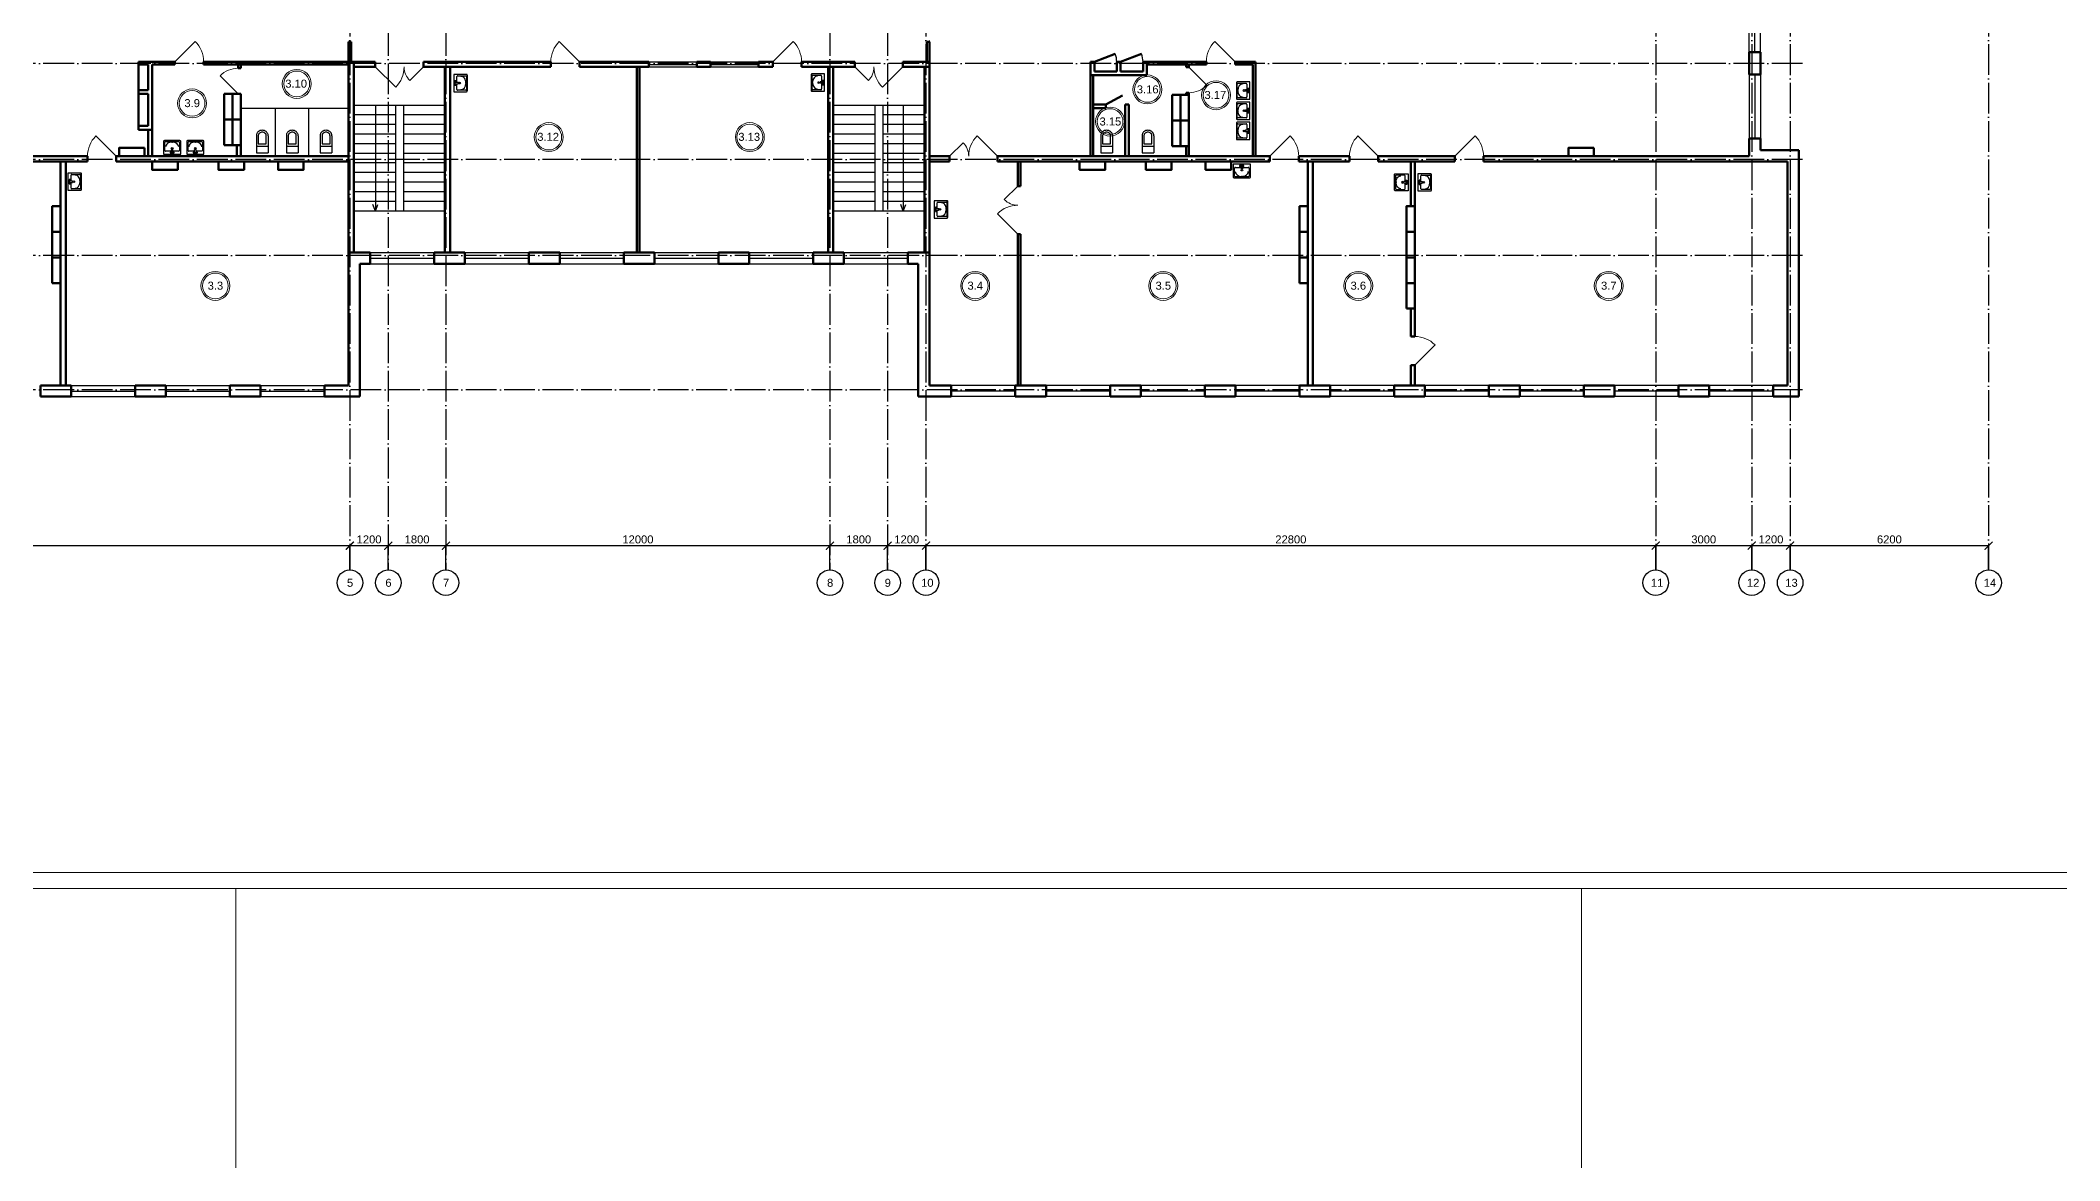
# Model space of a CAD drawing. Header units: millimetres. Extents: x 1982 to 10001982, y -1005230 to 4320529.
# Drawn here: x 2509945 to 2573034, y 1252254 to 1287250 of the extents above; entities that cross this region are included whole.
import ezdxf
from ezdxf.enums import TextEntityAlignment as Align

# ---------------------------------------------------------------- set-up
doc = ezdxf.new("R2010")
doc.units = ezdxf.units.MM
doc.linetypes.add('ACAD_ISO04W100', pattern=[30, 24, -3, 0, -3])
for name, color, linetype, lineweight in [('Level 50', 7, 'Continuous', 0), ('Двери', 250, 'Continuous', 5), ('Стены', 7, 'Continuous', 50)]:
    doc.layers.add(name, color=color, linetype=linetype, lineweight=lineweight)
for name, color, linetype in [('SANTEH', 7, 'Continuous'), ('Окна', 127, 'Continuous'), ('Оси', 30, 'Continuous'), ('Осн надпись', 7, 'Continuous'), ('размеры оси', 163, 'Continuous'), ('Сантехника', 7, 'Continuous')]:
    doc.layers.add(name, color=color, linetype=linetype)
doc.styles.get("Standard").update_dxf_attribs({"font": 'arial.ttf'})
doc.styles.add('Style-Arial', font='arial.ttf')
doc.dimstyles.new('100', dxfattribs={"dimtxt": 250, "dimasz": 250, "dimexe": 1.25, "dimexo": 0.625, "dimgap": 65, "dimtad": 1, "dimtxsty": 'Standard', "dimblk": 'ARCHTICK', "dimcen": 250, "dimadec": 0, "dimazin": 0, "dimtfac": 1, "dimtmove": 0, "dimatfit": 3, "dimldrblk": 'ARCHTICK', "dimfxl": 1, "dimarcsym": 0})

# ---------------------------------------------------------------- blocks, each defined once
blk = doc.blocks.new('Rac7')
at = {"color": 0}
for p, q in [((-39501, -24232), (-39501, -23830)), ((-39474, -23808), (-38988, -23808)), ((-39457, -23859), (-39457, -24115)), ((-39032, -23838), (-39430, -23838)), ((-39221, -23855), (-39241, -23855)), ((-39005, -24115), (-39005, -23859)), ((-39005, -23859), (-39005, -23859)), ((-38961, -23830), (-38961, -24232)), ((-38961, -24232), (-39501, -24232)), ((-39430, -24136), (-39253, -24136)), ((-39297, -24164), (-39253, -24164)), ((-39297, -24194), (-39297, -24164)), ((-39165, -24194), (-39297, -24194)), ((-39253, -24186), (-39253, -24094)), ((-39253, -24186), (-39209, -24186)), ((-39209, -24186), (-39209, -24094)), ((-39209, -24136), (-39032, -24136)), ((-39209, -24164), (-39165, -24164)), ((-39165, -24164), (-39165, -24194))]:
    blk.add_line(p, q, dxfattribs=at)
at = {"color": 0, "extrusion": (0, 0, -1)}
for centre, major_axis, start_param, end_param in [((-39474, -23830), (-27, 0), 0, 1.570796), ((-39430, -23859), (-27, 0), 0, 1.570796), ((-39241, -24007), (-194, 0), 0, 1.570796), ((-39221, -24007), (-194, 0), 1.570796, 3.141593), ((-39032, -23859), (-27, 0), 1.570796, 3.141593), ((-38988, -23830), (-27, 0), 1.570796, 3.141593), ((-39430, -24115), (-27, 0), -1.570796, 0), ((-39231, -24104), (-25.3, 0), 0.552816, 2.588777), ((-39032, -24115), (-27, 0), -3.141593, -1.570796)]:
    blk.add_ellipse(centre, major_axis=major_axis, ratio=0.785714, start_param=start_param, end_param=end_param, dxfattribs=at)
blk.add_ellipse((-39231, -24048), major_axis=(-27.9, 0), ratio=0.785714, dxfattribs=at)
blk = doc.blocks.new('WC With Cistern_103')
at = {"layer": 'SANTEH', "linetype": 'Continuous'}
for p, q in [((0, 170), (0, 700)), ((370, 700), (0, 700)), ((370, 170), (370, 700)), ((370, 500), (0, 500)), ((60, 425), (60, 170)), ((310, 425), (60, 425)), ((310, 170), (310, 425))]:
    blk.add_line(p, q, dxfattribs=at)
for points in [[(0, 170), (1, 151), (4, 133), (10, 115), (17, 97), (27, 81), (38, 66), (51, 52), (65, 40)], [(60, 170), (61, 158), (63, 146), (66, 135), (71, 124), (77, 114), (84, 104), (92, 96), (101, 88)], [(65, 40), (92, 23), (122, 10), (153, 3), (185, 0), (217, 3), (248, 10), (278, 23), (305, 40)], [(101, 88), (120, 76), (141, 67), (163, 62), (185, 60), (207, 62), (229, 67), (250, 76), (269, 88)], [(269, 88), (278, 96), (286, 104), (293, 114), (299, 124), (304, 135), (307, 146), (309, 158), (310, 170)], [(305, 40), (319, 52), (332, 66), (343, 81), (353, 97), (360, 115), (366, 133), (369, 151), (370, 170)]]:
    blk.add_lwpolyline(points, dxfattribs=at)
blk = doc.blocks.new('_ArchTick')
at = {"color": 0, "linetype": 'ByBlock', "const_width": 0.15}
blk.add_lwpolyline([(-0.5, -0.5), (0.5, 0.5)], dxfattribs=at)
blk = doc.blocks.new('*D175')
at = {"layer": 'Defpoints', "color": 0, "lineweight": 0, "transparency": 16777216}
for p in [(2519615, 1271466), (2496815, 1270709), (2519615, 1270709)]:
    blk.add_point(p, dxfattribs=at)
at = {"layer": 'размеры оси', "color": 0, "lineweight": -2, "transparency": 16777216}
for p, q in [((2496815, 1270710), (2496815, 1271467)), ((2496815, 1271466), (2519615, 1271466)), ((2519615, 1270710), (2519615, 1271467))]:
    blk.add_line(p, q, dxfattribs=at)
at = {"layer": 'размеры оси', "color": 0, "lineweight": -2, "transparency": 16777216, "xscale": 250, "yscale": 250, "zscale": 250, "rotation": 180}
blk.add_blockref('_ArchTick', (2496815, 1271466), dxfattribs=at)
at = {"layer": 'размеры оси', "color": 0, "lineweight": -2, "transparency": 16777216, "xscale": 250, "yscale": 250, "zscale": 250}
blk.add_blockref('_ArchTick', (2519615, 1271466), dxfattribs=at)
at = {"layer": 'размеры оси', "color": 0, "transparency": 16777216, "insert": (2508215, 1271659), "char_height": 250, "attachment_point": 5}
blk.add_mtext('22800', dxfattribs=at)
blk = doc.blocks.new('*D176')
at = {"layer": 'Defpoints', "color": 0, "lineweight": 0, "transparency": 16777216}
for p in [(2520815, 1271466), (2519615, 1270709), (2520815, 1270709)]:
    blk.add_point(p, dxfattribs=at)
at = {"layer": 'размеры оси', "color": 0, "lineweight": -2, "transparency": 16777216}
for p, q in [((2519615, 1270710), (2519615, 1271467)), ((2519615, 1271466), (2520815, 1271466)), ((2520815, 1270710), (2520815, 1271467))]:
    blk.add_line(p, q, dxfattribs=at)
at = {"layer": 'размеры оси', "color": 0, "lineweight": -2, "transparency": 16777216, "xscale": 250, "yscale": 250, "zscale": 250, "rotation": 180}
blk.add_blockref('_ArchTick', (2519615, 1271466), dxfattribs=at)
at = {"layer": 'размеры оси', "color": 0, "lineweight": -2, "transparency": 16777216, "xscale": 250, "yscale": 250, "zscale": 250}
blk.add_blockref('_ArchTick', (2520815, 1271466), dxfattribs=at)
at = {"layer": 'размеры оси', "color": 0, "transparency": 16777216, "insert": (2520215, 1271659), "char_height": 250, "attachment_point": 5}
blk.add_mtext('1200', dxfattribs=at)
blk = doc.blocks.new('*D177')
at = {"layer": 'Defpoints', "color": 0, "lineweight": 0, "transparency": 16777216}
for p in [(2522615, 1271466), (2520815, 1270709), (2522615, 1270709)]:
    blk.add_point(p, dxfattribs=at)
at = {"layer": 'размеры оси', "color": 0, "lineweight": -2, "transparency": 16777216}
for p, q in [((2520815, 1270710), (2520815, 1271467)), ((2520815, 1271466), (2522615, 1271466)), ((2522615, 1270710), (2522615, 1271467))]:
    blk.add_line(p, q, dxfattribs=at)
at = {"layer": 'размеры оси', "color": 0, "lineweight": -2, "transparency": 16777216, "xscale": 250, "yscale": 250, "zscale": 250, "rotation": 180}
blk.add_blockref('_ArchTick', (2520815, 1271466), dxfattribs=at)
at = {"layer": 'размеры оси', "color": 0, "lineweight": -2, "transparency": 16777216, "xscale": 250, "yscale": 250, "zscale": 250}
blk.add_blockref('_ArchTick', (2522615, 1271466), dxfattribs=at)
at = {"layer": 'размеры оси', "color": 0, "transparency": 16777216, "insert": (2521715, 1271659), "char_height": 250, "attachment_point": 5}
blk.add_mtext('1800', dxfattribs=at)
blk = doc.blocks.new('*D155')
at = {"layer": 'Defpoints', "color": 0, "lineweight": 0, "transparency": 16777216}
for p in [(2534615, 1271466), (2522615, 1270709), (2534615, 1270709)]:
    blk.add_point(p, dxfattribs=at)
at = {"layer": 'размеры оси', "color": 0, "lineweight": -2, "transparency": 16777216}
for p, q in [((2522615, 1270710), (2522615, 1271467)), ((2522615, 1271466), (2534615, 1271466)), ((2534615, 1270710), (2534615, 1271467))]:
    blk.add_line(p, q, dxfattribs=at)
at = {"layer": 'размеры оси', "color": 0, "lineweight": -2, "transparency": 16777216, "xscale": 250, "yscale": 250, "zscale": 250, "rotation": 180}
blk.add_blockref('_ArchTick', (2522615, 1271466), dxfattribs=at)
at = {"layer": 'размеры оси', "color": 0, "lineweight": -2, "transparency": 16777216, "xscale": 250, "yscale": 250, "zscale": 250}
blk.add_blockref('_ArchTick', (2534615, 1271466), dxfattribs=at)
at = {"layer": 'размеры оси', "color": 0, "transparency": 16777216, "insert": (2528615, 1271659), "char_height": 250, "attachment_point": 5}
blk.add_mtext('12000', dxfattribs=at)
blk = doc.blocks.new('*D156')
at = {"layer": 'Defpoints', "color": 0, "lineweight": 0, "transparency": 16777216}
for p in [(2536415, 1271466), (2534615, 1270709), (2536415, 1270709)]:
    blk.add_point(p, dxfattribs=at)
at = {"layer": 'размеры оси', "color": 0, "lineweight": -2, "transparency": 16777216}
for p, q in [((2534615, 1270710), (2534615, 1271467)), ((2534615, 1271466), (2536415, 1271466)), ((2536415, 1270710), (2536415, 1271467))]:
    blk.add_line(p, q, dxfattribs=at)
at = {"layer": 'размеры оси', "color": 0, "lineweight": -2, "transparency": 16777216, "xscale": 250, "yscale": 250, "zscale": 250, "rotation": 180}
blk.add_blockref('_ArchTick', (2534615, 1271466), dxfattribs=at)
at = {"layer": 'размеры оси', "color": 0, "lineweight": -2, "transparency": 16777216, "xscale": 250, "yscale": 250, "zscale": 250}
blk.add_blockref('_ArchTick', (2536415, 1271466), dxfattribs=at)
at = {"layer": 'размеры оси', "color": 0, "transparency": 16777216, "insert": (2535515, 1271659), "char_height": 250, "attachment_point": 5}
blk.add_mtext('1800', dxfattribs=at)
blk = doc.blocks.new('*D157')
at = {"layer": 'Defpoints', "color": 0, "lineweight": 0, "transparency": 16777216}
for p in [(2537615, 1271466), (2536415, 1270709), (2537615, 1270709)]:
    blk.add_point(p, dxfattribs=at)
at = {"layer": 'размеры оси', "color": 0, "lineweight": -2, "transparency": 16777216}
for p, q in [((2536415, 1270710), (2536415, 1271467)), ((2536415, 1271466), (2537615, 1271466)), ((2537615, 1270710), (2537615, 1271467))]:
    blk.add_line(p, q, dxfattribs=at)
at = {"layer": 'размеры оси', "color": 0, "lineweight": -2, "transparency": 16777216, "xscale": 250, "yscale": 250, "zscale": 250, "rotation": 180}
blk.add_blockref('_ArchTick', (2536415, 1271466), dxfattribs=at)
at = {"layer": 'размеры оси', "color": 0, "lineweight": -2, "transparency": 16777216, "xscale": 250, "yscale": 250, "zscale": 250}
blk.add_blockref('_ArchTick', (2537615, 1271466), dxfattribs=at)
at = {"layer": 'размеры оси', "color": 0, "transparency": 16777216, "insert": (2537015, 1271659), "char_height": 250, "attachment_point": 5}
blk.add_mtext('1200', dxfattribs=at)
blk = doc.blocks.new('*D158')
at = {"layer": 'Defpoints', "color": 0, "lineweight": 0, "transparency": 16777216}
for p in [(2560415, 1271466), (2537615, 1270709), (2560415, 1270709)]:
    blk.add_point(p, dxfattribs=at)
at = {"layer": 'размеры оси', "color": 0, "lineweight": -2, "transparency": 16777216}
for p, q in [((2537615, 1270710), (2537615, 1271467)), ((2537615, 1271466), (2560415, 1271466)), ((2560415, 1270710), (2560415, 1271467))]:
    blk.add_line(p, q, dxfattribs=at)
at = {"layer": 'размеры оси', "color": 0, "lineweight": -2, "transparency": 16777216, "xscale": 250, "yscale": 250, "zscale": 250, "rotation": 180}
blk.add_blockref('_ArchTick', (2537615, 1271466), dxfattribs=at)
at = {"layer": 'размеры оси', "color": 0, "lineweight": -2, "transparency": 16777216, "xscale": 250, "yscale": 250, "zscale": 250}
blk.add_blockref('_ArchTick', (2560415, 1271466), dxfattribs=at)
at = {"layer": 'размеры оси', "color": 0, "transparency": 16777216, "insert": (2549015, 1271659), "char_height": 250, "attachment_point": 5}
blk.add_mtext('22800', dxfattribs=at)
blk = doc.blocks.new('*D159')
at = {"layer": 'Defpoints', "color": 0, "lineweight": 0, "transparency": 16777216}
for p in [(2563415, 1271466), (2560415, 1270709), (2563415, 1270709)]:
    blk.add_point(p, dxfattribs=at)
at = {"layer": 'размеры оси', "color": 0, "lineweight": -2, "transparency": 16777216}
for p, q in [((2560415, 1270710), (2560415, 1271467)), ((2560415, 1271466), (2563415, 1271466)), ((2563415, 1270710), (2563415, 1271467))]:
    blk.add_line(p, q, dxfattribs=at)
at = {"layer": 'размеры оси', "color": 0, "lineweight": -2, "transparency": 16777216, "xscale": 250, "yscale": 250, "zscale": 250, "rotation": 180}
blk.add_blockref('_ArchTick', (2560415, 1271466), dxfattribs=at)
at = {"layer": 'размеры оси', "color": 0, "lineweight": -2, "transparency": 16777216, "xscale": 250, "yscale": 250, "zscale": 250}
blk.add_blockref('_ArchTick', (2563415, 1271466), dxfattribs=at)
at = {"layer": 'размеры оси', "color": 0, "transparency": 16777216, "insert": (2561915, 1271659), "char_height": 250, "attachment_point": 5}
blk.add_mtext('3000', dxfattribs=at)
blk = doc.blocks.new('*D160')
at = {"layer": 'Defpoints', "color": 0, "lineweight": 0, "transparency": 16777216}
for p in [(2564615, 1271466), (2563415, 1270709), (2564615, 1270709)]:
    blk.add_point(p, dxfattribs=at)
at = {"layer": 'размеры оси', "color": 0, "lineweight": -2, "transparency": 16777216}
for p, q in [((2563415, 1270710), (2563415, 1271467)), ((2563415, 1271466), (2564615, 1271466)), ((2564615, 1270710), (2564615, 1271467))]:
    blk.add_line(p, q, dxfattribs=at)
at = {"layer": 'размеры оси', "color": 0, "lineweight": -2, "transparency": 16777216, "xscale": 250, "yscale": 250, "zscale": 250, "rotation": 180}
blk.add_blockref('_ArchTick', (2563415, 1271466), dxfattribs=at)
at = {"layer": 'размеры оси', "color": 0, "lineweight": -2, "transparency": 16777216, "xscale": 250, "yscale": 250, "zscale": 250}
blk.add_blockref('_ArchTick', (2564615, 1271466), dxfattribs=at)
at = {"layer": 'размеры оси', "color": 0, "transparency": 16777216, "insert": (2564015, 1271659), "char_height": 250, "attachment_point": 5}
blk.add_mtext('1200', dxfattribs=at)
blk = doc.blocks.new('*D161')
at = {"layer": 'Defpoints', "color": 0, "lineweight": 0, "transparency": 16777216}
for p in [(2570815, 1271466), (2564615, 1270709), (2570815, 1270709)]:
    blk.add_point(p, dxfattribs=at)
at = {"layer": 'размеры оси', "color": 0, "lineweight": -2, "transparency": 16777216}
for p, q in [((2564615, 1270710), (2564615, 1271467)), ((2564615, 1271466), (2570815, 1271466)), ((2570815, 1270710), (2570815, 1271467))]:
    blk.add_line(p, q, dxfattribs=at)
at = {"layer": 'размеры оси', "color": 0, "lineweight": -2, "transparency": 16777216, "xscale": 250, "yscale": 250, "zscale": 250, "rotation": 180}
blk.add_blockref('_ArchTick', (2564615, 1271466), dxfattribs=at)
at = {"layer": 'размеры оси', "color": 0, "lineweight": -2, "transparency": 16777216, "xscale": 250, "yscale": 250, "zscale": 250}
blk.add_blockref('_ArchTick', (2570815, 1271466), dxfattribs=at)
at = {"layer": 'размеры оси', "color": 0, "transparency": 16777216, "insert": (2567715, 1271659), "char_height": 250, "attachment_point": 5}
blk.add_mtext('6200', dxfattribs=at)
blk = doc.blocks.new('*U49')
at = {"color": 7, "linetype": 'Continuous', "lineweight": 0}
for p, q in [((-21.025, 29.7), (-21.025, 34.988)), ((21.025, 29.7), (21.025, 34.988)), ((-21.025, -34.987), (-21.025, -29.7)), ((21.025, -34.987), (21.025, -29.7))]:
    blk.add_line(p, q, dxfattribs=at)
at = {"color": 7, "linetype": 'Continuous', "lineweight": 0, "flags": 128}
blk.add_lwpolyline([(63.075, 29.7), (63.075, -29.7), (-63.075, -29.7), (-63.075, 29.7), (63.075, 29.7)], close=True, dxfattribs=at)
at = {"layer": 'Level 50', "color": 7, "linetype": 'Continuous', "lineweight": 13}
blk.add_line((62.575, -29.2), (-62.275, -29.2), dxfattribs=at)

msp = doc.modelspace()

# ---------------------------------------------------------------- linework, layer by layer
for p, q in [((2528959.949, 1286580.265), (2530459.949, 1286580.265)), ((2528959.949, 1286500.265), (2530459.949, 1286500.265)), ((2528959.949, 1286420.265), (2530459.949, 1286420.265)), ((2530879.949, 1286580.265), (2532379.949, 1286580.265)), ((2530879.949, 1286500.265), (2532379.949, 1286500.265)), ((2530879.949, 1286420.265), (2532379.949, 1286420.265)), ((2522585.395, 1285220.265), (2519735.395, 1285220.265)), ((2520411.885, 1285220.265), (2520411.885, 1281920.265)), ((2521035.395, 1285220.265), (2521035.395, 1281920.265)), ((2521285.395, 1285220.265), (2521285.395, 1281920.265)), ((2537565.395, 1285220.265), (2534715.395, 1285220.265)), ((2536015.395, 1285220.265), (2536015.395, 1281920.265)), ((2536265.395, 1285220.265), (2536265.395, 1281920.265)), ((2536905.385, 1285220.265), (2536905.385, 1281920.265)), ((2521035.395, 1284920.265), (2519735.395, 1284920.265)), ((2521035.395, 1284620.265), (2519735.395, 1284620.265)), ((2522585.395, 1284920.265), (2521285.395, 1284920.265)), ((2522585.395, 1284620.265), (2521285.395, 1284620.265)), ((2536015.395, 1284920.265), (2534715.395, 1284920.265)), ((2536015.395, 1284620.265), (2534715.395, 1284620.265)), ((2537565.395, 1284920.265), (2536265.395, 1284920.265)), ((2537565.395, 1284620.265), (2536265.395, 1284620.265)), ((2521035.395, 1284320.265), (2519735.395, 1284320.265)), ((2521035.395, 1284020.265), (2519735.395, 1284020.265)), ((2522585.395, 1284320.265), (2521285.395, 1284320.265)), ((2522585.395, 1284020.265), (2521285.395, 1284020.265)), ((2536015.395, 1284320.265), (2534715.395, 1284320.265)), ((2536015.395, 1284020.265), (2534715.395, 1284020.265)), ((2537565.395, 1284320.265), (2536265.395, 1284320.265)), ((2537565.395, 1284020.265), (2536265.395, 1284020.265)), ((2521035.395, 1283720.265), (2519735.395, 1283720.265)), ((2521035.395, 1283420.265), (2519735.395, 1283420.265)), ((2522585.395, 1283720.265), (2521285.395, 1283720.265)), ((2522585.395, 1283420.265), (2521285.395, 1283420.265)), ((2536015.395, 1283720.265), (2534715.395, 1283720.265)), ((2536015.395, 1283420.265), (2534715.395, 1283420.265)), ((2537565.395, 1283720.265), (2536265.395, 1283720.265)), ((2537565.395, 1283420.265), (2536265.395, 1283420.265)), ((2521035.395, 1283120.265), (2519735.395, 1283120.265)), ((2521035.395, 1282820.265), (2519735.395, 1282820.265)), ((2522585.395, 1283120.265), (2521285.395, 1283120.265)), ((2522585.395, 1282820.265), (2521285.395, 1282820.265)), ((2536015.395, 1283120.265), (2534715.395, 1283120.265)), ((2536015.395, 1282820.265), (2534715.395, 1282820.265)), ((2537565.395, 1283120.265), (2536265.395, 1283120.265)), ((2537565.395, 1282820.265), (2536265.395, 1282820.265)), ((2521035.395, 1282520.265), (2519735.395, 1282520.265)), ((2521035.395, 1282220.265), (2519735.395, 1282220.265)), ((2520411.885, 1281920.265), (2520334.36, 1282128.109)), ((2520411.885, 1281920.265), (2520489.41, 1282128.109)), ((2522585.395, 1282520.265), (2521285.395, 1282520.265)), ((2522585.395, 1282220.265), (2521285.395, 1282220.265)), ((2536015.395, 1282520.265), (2534715.395, 1282520.265)), ((2536015.395, 1282220.265), (2534715.395, 1282220.265)), ((2537565.395, 1282520.265), (2536265.395, 1282520.265)), ((2537565.395, 1282220.265), (2536265.395, 1282220.265)), ((2536905.385, 1281920.265), (2536827.86, 1282128.109)), ((2536905.385, 1281920.265), (2536982.91, 1282128.109)), ((2522585.395, 1281920.265), (2519735.395, 1281920.265)), ((2537565.395, 1281920.265), (2534715.395, 1281920.265))]:
    msp.add_line(p, q)
at = {"lineweight": 50}
for p, q in [((2543575.395, 1286580.265), (2543695.395, 1286580.265)), ((2538349.949, 1283630.265), (2538349.949, 1283470.265)), ((2539849.949, 1283630.265), (2539849.949, 1283470.265)), ((2548359.949, 1283630.265), (2548359.949, 1283470.265)), ((2549259.949, 1283630.265), (2549259.949, 1283470.265)), ((2540485.395, 1282700.312), (2540565.395, 1282700.312)), ((2540485.395, 1281200.312), (2540565.395, 1281200.312))]:
    msp.add_line(p, q, dxfattribs=at)
at = {"color": 7, "linetype": 'Continuous', "lineweight": 13}
for centre, radius in [((2517955.925, 1285891.384), 452.013), ((2517955.925, 1285891.384), 402.013), ((2544531.774, 1285718.156), 452.013), ((2544531.774, 1285718.156), 402.013), ((2546676.757, 1285537.662), 452.013), ((2546676.757, 1285537.662), 402.013), ((2514686.468, 1285282.792), 452.013), ((2514686.468, 1285282.792), 402.013), ((2543366.542, 1284714.785), 452.013), ((2543366.542, 1284714.785), 402.013), ((2525829.027, 1284229.693), 452.013), ((2525829.027, 1284229.693), 402.013), ((2532111.813, 1284229.693), 452.013), ((2532111.813, 1284229.693), 402.013), ((2515412.105, 1279580.131), 452.013), ((2515412.105, 1279580.131), 402.013), ((2539152.554, 1279580.131), 452.013), ((2539152.554, 1279580.131), 402.013), ((2545027.914, 1279580.131), 452.013), ((2545027.914, 1279580.131), 402.013), ((2551121.102, 1279580.131), 452.013), ((2551121.102, 1279580.131), 402.013), ((2558947.166, 1279580.131), 452.013), ((2558947.166, 1279580.131), 402.013)]:
    msp.add_circle(centre, radius, dxfattribs=at)
at = {"layer": 'SANTEH'}
for p, q in [((2516205.395, 1285130.265), (2519575.395, 1285130.265)), ((2517279.949, 1285130.265), (2517279.949, 1283630.265)), ((2518327.507, 1285130.265), (2518327.507, 1283630.265))]:
    msp.add_line(p, q, dxfattribs=at)
for centre in [(2542875.395, 1286580.265), (2543695.395, 1286580.265)]:
    msp.add_arc(centre, 700, 0, 21.05792941, dxfattribs=at)
at = {"layer": 'Двери'}
for p, q in [((2514146.555, 1286580.265), (2514782.951, 1287216.661)), ((2519615.395, 1286580.265), (2519615.395, 1287250.265)), ((2526794.17, 1286580.265), (2526157.774, 1287216.661)), ((2532827.812, 1286580.265), (2533464.208, 1287216.661)), ((2537725.395, 1286580.265), (2537725.395, 1287250.265)), ((2547275.395, 1286580.265), (2546638.999, 1287216.661)), ((2520410.395, 1286420.265), (2521046.792, 1285783.869)), ((2521910.395, 1286420.265), (2521486.131, 1285996.001)), ((2535390.395, 1286420.265), (2535814.66, 1285996.001)), ((2536890.395, 1286420.265), (2536253.999, 1285783.869)), ((2545825.395, 1286413.964), (2546391.081, 1285848.279)), ((2516125.395, 1285580.265), (2515559.71, 1286145.95)), ((2512316.973, 1283630.265), (2511680.577, 1284266.661)), ((2538349.949, 1283630.265), (2538774.213, 1284054.529)), ((2539849.949, 1283630.265), (2539213.553, 1284266.661)), ((2548359.949, 1283630.265), (2548996.345, 1284266.661)), ((2551746.555, 1283630.265), (2551110.159, 1284266.661)), ((2554135.395, 1283630.265), (2554771.792, 1284266.661)), ((2540485.395, 1282700.312), (2540061.131, 1282276.048)), ((2540485.395, 1281200.312), (2539848.999, 1281836.708)), ((2552885.395, 1277099.915), (2553521.792, 1277736.311))]:
    msp.add_line(p, q, dxfattribs=at)
for centre, radius, start, end in [((2514146.555, 1286580.265), 900, 0, 45), ((2526794.17, 1286580.265), 900, 135, 180), ((2532827.812, 1286580.265), 900, 0, 45), ((2547275.395, 1286580.265), 900, 135, 180), ((2516125.395, 1285580.265), 800, 90, 135), ((2520410.395, 1286420.265), 900, 315, 0), ((2521910.395, 1286420.265), 600, 180, 225), ((2535390.395, 1286420.265), 600, 315, 0), ((2536890.395, 1286420.265), 900, 180, 225), ((2545825.395, 1286413.964), 800, 270, 315), ((2512316.973, 1283630.265), 900, 135, 180), ((2538349.949, 1283630.265), 600, 0, 45), ((2539849.949, 1283630.265), 900, 135, 180), ((2548359.949, 1283630.265), 900, 0, 45), ((2551746.555, 1283630.265), 900, 135, 180), ((2554135.395, 1283630.265), 900, 0, 45), ((2540485.395, 1281200.312), 900, 90, 135), ((2540485.395, 1282700.312), 600, 225, 270), ((2552885.395, 1277099.915), 900, 45, 90)]:
    msp.add_arc(centre, radius, start, end, dxfattribs=at)
at = {"layer": 'Окна'}
for p, q in [((2563335.395, 1286880.265), (2563335.395, 1288880.265)), ((2563510.395, 1286880.265), (2563510.395, 1288880.265)), ((2563685.395, 1286880.265), (2563685.395, 1288880.265)), ((2563335.395, 1286180.265), (2563335.395, 1284180.265)), ((2563510.395, 1286180.265), (2563510.395, 1284180.265)), ((2563685.395, 1286180.265), (2563685.395, 1284180.265)), ((2520250.395, 1280620.265), (2522250.395, 1280620.265)), ((2520250.395, 1280445.265), (2522250.395, 1280445.265)), ((2520250.395, 1280270.265), (2522250.395, 1280270.265)), ((2523210.395, 1280620.265), (2525210.395, 1280620.265)), ((2523210.395, 1280445.265), (2525210.395, 1280445.265)), ((2523210.395, 1280270.265), (2525210.395, 1280270.265)), ((2526170.395, 1280620.265), (2528170.395, 1280620.265)), ((2526170.395, 1280445.265), (2528170.395, 1280445.265)), ((2526170.395, 1280270.265), (2528170.395, 1280270.265)), ((2529130.395, 1280620.265), (2531130.395, 1280620.265)), ((2529130.395, 1280445.265), (2531130.395, 1280445.265)), ((2529130.395, 1280270.265), (2531130.395, 1280270.265)), ((2532090.395, 1280620.265), (2534090.395, 1280620.265)), ((2532090.395, 1280445.265), (2534090.395, 1280445.265)), ((2532090.395, 1280270.265), (2534090.395, 1280270.265)), ((2535050.395, 1280620.265), (2537050.395, 1280620.265)), ((2535050.395, 1280445.265), (2537050.395, 1280445.265)), ((2535050.395, 1280270.265), (2537050.395, 1280270.265)), ((2510905.395, 1276470.265), (2512905.395, 1276470.265)), ((2510905.395, 1276295.265), (2512905.395, 1276295.265)), ((2513865.395, 1276470.265), (2515865.395, 1276470.265)), ((2513865.395, 1276295.265), (2515865.395, 1276295.265)), ((2516825.395, 1276470.265), (2518825.395, 1276470.265)), ((2516825.395, 1276295.265), (2518825.395, 1276295.265)), ((2540405.395, 1276470.265), (2538405.395, 1276470.265)), ((2540405.395, 1276295.265), (2538405.395, 1276295.265)), ((2543365.395, 1276470.265), (2541365.395, 1276470.265)), ((2543365.395, 1276295.265), (2541365.395, 1276295.265)), ((2546325.395, 1276470.265), (2544325.395, 1276470.265)), ((2546325.395, 1276295.265), (2544325.395, 1276295.265)), ((2549285.395, 1276470.265), (2547285.395, 1276470.265)), ((2549285.395, 1276295.265), (2547285.395, 1276295.265)), ((2552245.395, 1276470.265), (2550245.395, 1276470.265)), ((2552245.395, 1276295.265), (2550245.395, 1276295.265)), ((2555205.395, 1276470.265), (2553205.395, 1276470.265)), ((2555205.395, 1276295.265), (2553205.395, 1276295.265)), ((2558165.395, 1276470.265), (2556165.395, 1276470.265)), ((2558165.395, 1276295.265), (2556165.395, 1276295.265)), ((2561125.395, 1276470.265), (2559125.395, 1276470.265)), ((2561125.395, 1276295.265), (2559125.395, 1276295.265)), ((2564085.395, 1276470.265), (2562085.395, 1276470.265)), ((2564085.395, 1276295.265), (2562085.395, 1276295.265)), ((2510905.395, 1276120.265), (2512905.395, 1276120.265)), ((2513865.395, 1276120.265), (2515865.395, 1276120.265)), ((2516825.395, 1276120.265), (2518825.395, 1276120.265)), ((2540405.395, 1276120.265), (2538405.395, 1276120.265)), ((2543365.395, 1276120.265), (2541365.395, 1276120.265)), ((2546325.395, 1276120.265), (2544325.395, 1276120.265)), ((2549285.395, 1276120.265), (2547285.395, 1276120.265)), ((2552245.395, 1276120.265), (2550245.395, 1276120.265)), ((2555205.395, 1276120.265), (2553205.395, 1276120.265)), ((2558165.395, 1276120.265), (2556165.395, 1276120.265)), ((2561125.395, 1276120.265), (2559125.395, 1276120.265)), ((2564085.395, 1276120.265), (2562085.395, 1276120.265))]:
    msp.add_line(p, q, dxfattribs=at)
at = {"layer": 'Оси', "linetype": 'ACAD_ISO04W100', "ltscale": 40}
for p, q in [((2519615.395, 1314730.265), (2519615.395, 1270708.888)), ((2537615.395, 1314730.265), (2537615.395, 1270708.888)), ((2560415.395, 1314730.265), (2560415.395, 1270708.888)), ((2563415.395, 1314730.265), (2563415.395, 1270708.888)), ((2564615.395, 1314730.265), (2564615.395, 1270708.888)), ((2520815.395, 1310530.265), (2520815.395, 1270708.888)), ((2522615.395, 1310530.265), (2522615.395, 1270708.888)), ((2534615.395, 1310530.265), (2534615.395, 1270708.888)), ((2536415.395, 1310530.265), (2536415.395, 1270708.888)), ((2570815.395, 1301530.265), (2570815.395, 1270708.888)), ((2565001.295, 1286530.265), (2480265.698, 1286530.265)), ((2565001.295, 1283530.265), (2480265.698, 1283530.265)), ((2565001.295, 1280530.265), (2480265.698, 1280530.265)), ((2565001.295, 1276330.265), (2480265.698, 1276330.265))]:
    msp.add_line(p, q, dxfattribs=at)
at = {"layer": 'Осн надпись', "ltscale": 40}
for centre in [(2519615.395, 1270308.888), (2520815.395, 1270308.888), (2522615.395, 1270308.888), (2534615.395, 1270308.888), (2536415.395, 1270308.888), (2537615.395, 1270308.888), (2560415.395, 1270308.888), (2563415.395, 1270308.888), (2564615.395, 1270308.888), (2570815.395, 1270308.888)]:
    msp.add_circle(centre, 400, dxfattribs=at)
at = {"layer": 'Стены'}
for p, q in [((2519575.395, 1287200.265), (2519575.395, 1286580.265)), ((2519655.395, 1287200.265), (2519575.395, 1287200.265)), ((2519655.395, 1287200.265), (2519655.395, 1286580.265)), ((2537645.395, 1287200.265), (2537645.395, 1286580.265)), ((2537725.395, 1287200.265), (2537645.395, 1287200.265)), ((2537725.395, 1287200.265), (2537725.395, 1286580.265)), ((2513015.395, 1286580.265), (2513015.395, 1286500.265)), ((2513015.395, 1286580.265), (2514146.555, 1286580.265)), ((2513015.395, 1284460.265), (2513015.395, 1286580.265)), ((2513015.395, 1286500.265), (2513315.395, 1286500.265)), ((2513315.395, 1286500.265), (2513315.395, 1285700.265)), ((2513435.395, 1286500.265), (2513435.395, 1283630.265)), ((2513435.395, 1286500.265), (2514146.555, 1286500.265)), ((2514146.555, 1286500.265), (2514146.555, 1286580.265)), ((2515046.555, 1286580.265), (2519445.395, 1286580.265)), ((2515046.555, 1286500.265), (2515046.555, 1286580.265)), ((2515046.555, 1286500.265), (2519575.395, 1286500.265)), ((2516125.395, 1286380.265), (2516125.395, 1286500.265)), ((2516125.395, 1286380.265), (2516205.395, 1286380.265)), ((2516205.395, 1286380.265), (2516205.395, 1286500.265)), ((2519445.395, 1286580.265), (2519925.395, 1286580.265)), ((2519575.395, 1286580.265), (2519575.395, 1276470.265)), ((2519575.395, 1286580.265), (2519735.395, 1286580.265)), ((2519735.395, 1286580.265), (2519735.395, 1280620.265)), ((2519735.395, 1286420.265), (2520410.395, 1286420.265)), ((2519925.395, 1286580.265), (2520410.395, 1286580.265)), ((2520410.395, 1286420.265), (2520410.395, 1286580.265)), ((2521910.395, 1286580.265), (2525894.17, 1286580.265)), ((2521910.395, 1286420.265), (2521910.395, 1286580.265)), ((2521910.395, 1286420.265), (2525894.17, 1286420.265)), ((2522585.395, 1286420.265), (2522585.395, 1280620.265)), ((2522745.395, 1286420.265), (2522745.395, 1280620.265)), ((2525894.17, 1286420.265), (2525894.17, 1286580.265)), ((2526794.17, 1286580.265), (2528959.949, 1286580.265)), ((2526794.17, 1286420.265), (2526794.17, 1286580.265)), ((2526794.17, 1286420.265), (2528959.949, 1286420.265)), ((2528585.395, 1286420.265), (2528585.395, 1280620.265)), ((2528665.395, 1286420.265), (2528665.395, 1280620.265)), ((2528959.949, 1286580.265), (2528959.949, 1286420.265)), ((2530459.949, 1286580.265), (2530879.949, 1286580.265)), ((2530459.949, 1286580.265), (2530459.949, 1286420.265)), ((2530459.949, 1286420.265), (2530879.949, 1286420.265)), ((2530879.949, 1286580.265), (2530879.949, 1286420.265)), ((2532379.949, 1286580.265), (2532827.812, 1286580.265)), ((2532379.949, 1286580.265), (2532379.949, 1286420.265)), ((2532379.949, 1286420.265), (2532827.812, 1286420.265)), ((2532827.812, 1286420.265), (2532827.812, 1286580.265)), ((2533727.812, 1286580.265), (2535390.395, 1286580.265)), ((2533727.812, 1286420.265), (2533727.812, 1286580.265)), ((2533727.812, 1286420.265), (2535390.395, 1286420.265)), ((2534555.395, 1286420.265), (2534555.395, 1280620.265)), ((2534715.395, 1286420.265), (2534715.395, 1280620.265)), ((2535390.395, 1286420.265), (2535390.395, 1286580.265)), ((2536890.395, 1286580.265), (2537725.395, 1286580.265)), ((2536890.395, 1286420.265), (2536890.395, 1286580.265)), ((2536890.395, 1286420.265), (2537725.395, 1286420.265)), ((2537565.395, 1286420.265), (2537565.395, 1280620.265)), ((2537725.395, 1286580.265), (2537725.395, 1276470.265)), ((2537725.395, 1286580.265), (2537725.395, 1280620.265)), ((2542755.395, 1286580.265), (2542875.395, 1286580.265)), ((2542755.395, 1286580.265), (2542755.395, 1283630.265)), ((2542755.395, 1286580.265), (2542755.395, 1286280.265)), ((2542875.395, 1286580.265), (2543528.648, 1286831.783)), ((2542875.395, 1286580.265), (2542875.395, 1286280.265)), ((2543575.395, 1286580.265), (2543575.395, 1286280.265)), ((2543695.395, 1286580.265), (2544348.648, 1286831.783)), ((2543695.395, 1286580.265), (2543695.395, 1286280.265)), ((2544395.395, 1286580.265), (2546375.395, 1286580.265)), ((2544395.395, 1286580.265), (2544395.395, 1286280.265)), ((2544515.395, 1286580.265), (2544515.395, 1286160.265)), ((2544515.395, 1286500.265), (2546375.395, 1286500.265)), ((2545745.395, 1286500.265), (2545745.395, 1286413.964)), ((2545745.395, 1286413.964), (2545825.395, 1286413.964)), ((2545825.395, 1286500.265), (2545825.395, 1286413.964)), ((2546375.395, 1286580.265), (2546375.395, 1286500.265)), ((2547275.395, 1286580.265), (2547905.395, 1286580.265)), ((2547275.395, 1286580.265), (2547275.395, 1286500.265)), ((2547275.395, 1286500.265), (2547825.395, 1286500.265)), ((2547825.395, 1286500.265), (2547825.395, 1283630.265)), ((2547905.395, 1286580.265), (2547905.395, 1283630.265)), ((2563335.395, 1286180.265), (2563335.395, 1286880.265)), ((2563335.395, 1286880.265), (2563685.395, 1286880.265)), ((2563685.395, 1286180.265), (2563685.395, 1286880.265)), ((2542755.395, 1286160.265), (2544515.395, 1286160.265)), ((2542835.395, 1286160.265), (2542835.395, 1283630.265)), ((2542875.395, 1286280.265), (2543575.395, 1286280.265)), ((2543695.395, 1286280.265), (2544395.395, 1286280.265)), ((2563335.395, 1286180.265), (2563685.395, 1286180.265)), ((2513015.395, 1285700.265), (2513015.395, 1285580.265)), ((2513015.395, 1285700.265), (2513315.395, 1285700.265)), ((2513015.395, 1285580.265), (2513315.395, 1285580.265)), ((2513315.395, 1285580.265), (2513315.395, 1284580.265)), ((2515685.395, 1285580.265), (2515685.395, 1283980.265)), ((2515685.395, 1285580.265), (2516205.395, 1285580.265)), ((2515945.395, 1283980.265), (2515945.395, 1285580.265)), ((2516205.395, 1285580.265), (2516205.395, 1283630.265)), ((2542835.395, 1285250.265), (2543235.395, 1285250.265)), ((2542835.395, 1285130.265), (2543235.395, 1285130.265)), ((2543235.395, 1285250.265), (2543756.73, 1285530.358)), ((2543235.395, 1285250.265), (2543235.395, 1285130.265)), ((2543835.395, 1285250.265), (2543835.395, 1283630.265)), ((2543835.395, 1285250.265), (2543955.395, 1285250.265)), ((2543955.395, 1285250.265), (2543955.395, 1283630.265)), ((2545305.395, 1285550.265), (2545305.395, 1283950.265)), ((2545305.395, 1285550.265), (2545825.395, 1285550.265)), ((2545565.395, 1283950.265), (2545565.395, 1285550.265)), ((2545745.395, 1285613.964), (2545745.395, 1285550.265)), ((2545745.395, 1285613.964), (2545825.395, 1285613.964)), ((2545825.395, 1285613.964), (2545825.395, 1283630.265)), ((2513015.395, 1284580.265), (2513015.395, 1284460.265)), ((2513015.395, 1284580.265), (2513315.395, 1284580.265)), ((2515685.395, 1284780.265), (2516205.395, 1284780.265)), ((2545305.395, 1284750.265), (2545825.395, 1284750.265)), ((2513015.395, 1284460.265), (2513435.395, 1284460.265)), ((2513315.395, 1284460.265), (2513315.395, 1283630.265)), ((2515685.395, 1283980.265), (2516205.395, 1283980.265)), ((2516085.395, 1283980.265), (2516085.395, 1283630.265)), ((2545305.395, 1283950.265), (2545825.395, 1283950.265)), ((2545745.395, 1283950.265), (2545745.395, 1283630.265)), ((2563335.395, 1284180.265), (2563685.395, 1284180.265)), ((2563335.395, 1284180.265), (2563335.395, 1283630.265)), ((2563685.395, 1283820.265), (2563685.395, 1284180.265)), ((2503488.336, 1283630.265), (2511416.973, 1283630.265)), ((2503488.336, 1283470.265), (2511416.973, 1283470.265)), ((2510575.395, 1283470.265), (2510575.395, 1276470.265)), ((2510735.395, 1283470.265), (2510735.395, 1276470.265)), ((2511416.973, 1283470.265), (2511416.973, 1283630.265)), ((2512316.973, 1283630.265), (2519575.395, 1283630.265)), ((2512316.973, 1283470.265), (2512316.973, 1283630.265)), ((2512316.973, 1283470.265), (2519575.395, 1283470.265)), ((2537725.395, 1283630.265), (2538349.949, 1283630.265)), ((2537725.395, 1283470.265), (2538349.949, 1283470.265)), ((2539849.949, 1283630.265), (2548359.949, 1283630.265)), ((2539849.949, 1283470.265), (2548359.949, 1283470.265)), ((2540485.395, 1283470.265), (2540485.395, 1282700.312)), ((2540565.395, 1283470.265), (2540565.395, 1282700.312)), ((2549259.949, 1283630.265), (2550846.555, 1283630.265)), ((2549259.949, 1283470.265), (2550846.555, 1283470.265)), ((2549545.395, 1283470.265), (2549545.395, 1276470.265)), ((2549705.395, 1283470.265), (2549705.395, 1276470.265)), ((2550846.555, 1283630.265), (2550846.555, 1283470.265)), ((2551746.555, 1283630.265), (2554135.395, 1283630.265)), ((2551746.555, 1283630.265), (2551746.555, 1283470.265)), ((2551746.555, 1283470.265), (2554135.395, 1283470.265)), ((2552765.395, 1282070.265), (2552765.395, 1283470.265)), ((2552885.395, 1277999.915), (2552885.395, 1283470.265)), ((2554135.395, 1283630.265), (2554135.395, 1283470.265)), ((2555035.395, 1283630.265), (2563335.395, 1283630.265)), ((2555035.395, 1283630.265), (2555035.395, 1283470.265)), ((2555035.395, 1283470.265), (2564535.395, 1283470.265)), ((2564885.395, 1283820.265), (2563685.395, 1283820.265)), ((2564535.395, 1276470.265), (2564535.395, 1283470.265)), ((2564885.395, 1276120.265), (2564885.395, 1283820.265)), ((2540485.395, 1281200.312), (2540485.395, 1276470.265)), ((2540565.395, 1281200.312), (2540565.395, 1276470.265)), ((2520250.395, 1280620.265), (2519575.395, 1280620.265)), ((2519925.395, 1280270.265), (2519925.395, 1276120.265)), ((2520250.395, 1280270.265), (2519925.395, 1280270.265)), ((2520250.395, 1280270.265), (2520250.395, 1280620.265)), ((2523210.395, 1280620.265), (2522250.395, 1280620.265)), ((2522250.395, 1280270.265), (2522250.395, 1280620.265)), ((2523210.395, 1280270.265), (2522250.395, 1280270.265)), ((2523210.395, 1280270.265), (2523210.395, 1280620.265)), ((2526170.395, 1280620.265), (2525210.395, 1280620.265)), ((2525210.395, 1280270.265), (2525210.395, 1280620.265)), ((2526170.395, 1280270.265), (2525210.395, 1280270.265)), ((2526170.395, 1280270.265), (2526170.395, 1280620.265)), ((2529130.395, 1280620.265), (2528170.395, 1280620.265)), ((2528170.395, 1280270.265), (2528170.395, 1280620.265)), ((2529130.395, 1280270.265), (2528170.395, 1280270.265)), ((2529130.395, 1280270.265), (2529130.395, 1280620.265)), ((2532090.395, 1280620.265), (2531130.395, 1280620.265)), ((2531130.395, 1280270.265), (2531130.395, 1280620.265)), ((2532090.395, 1280270.265), (2531130.395, 1280270.265)), ((2532090.395, 1280270.265), (2532090.395, 1280620.265)), ((2535050.395, 1280620.265), (2534090.395, 1280620.265)), ((2534090.395, 1280270.265), (2534090.395, 1280620.265)), ((2535050.395, 1280270.265), (2534090.395, 1280270.265)), ((2535050.395, 1280270.265), (2535050.395, 1280620.265)), ((2537725.395, 1280620.265), (2537050.395, 1280620.265)), ((2537050.395, 1280270.265), (2537050.395, 1280620.265)), ((2537375.395, 1280270.265), (2537050.395, 1280270.265)), ((2537375.395, 1280270.265), (2537375.395, 1276120.265)), ((2552765.395, 1277999.915), (2552765.395, 1278870.265)), ((2552765.395, 1277999.915), (2552885.395, 1277999.915)), ((2552765.395, 1276470.265), (2552765.395, 1277099.915)), ((2552765.395, 1277099.915), (2552885.395, 1277099.915)), ((2552885.395, 1276470.265), (2552885.395, 1277099.915)), ((2509945.395, 1276470.265), (2510905.395, 1276470.265)), ((2509945.395, 1276470.265), (2509945.395, 1276120.265)), ((2510905.395, 1276470.265), (2510905.395, 1276120.265)), ((2512905.395, 1276470.265), (2513865.395, 1276470.265)), ((2512905.395, 1276470.265), (2512905.395, 1276120.265)), ((2513865.395, 1276470.265), (2513865.395, 1276120.265)), ((2515865.395, 1276470.265), (2516825.395, 1276470.265)), ((2515865.395, 1276470.265), (2515865.395, 1276120.265)), ((2516825.395, 1276470.265), (2516825.395, 1276120.265)), ((2518825.395, 1276470.265), (2519575.395, 1276470.265)), ((2518825.395, 1276470.265), (2518825.395, 1276120.265)), ((2538405.395, 1276470.265), (2537725.395, 1276470.265)), ((2538405.395, 1276470.265), (2538405.395, 1276120.265)), ((2541365.395, 1276470.265), (2540405.395, 1276470.265)), ((2540405.395, 1276470.265), (2540405.395, 1276120.265)), ((2541365.395, 1276470.265), (2541365.395, 1276120.265)), ((2544325.395, 1276470.265), (2543365.395, 1276470.265)), ((2543365.395, 1276470.265), (2543365.395, 1276120.265)), ((2544325.395, 1276470.265), (2544325.395, 1276120.265)), ((2547285.395, 1276470.265), (2546325.395, 1276470.265)), ((2546325.395, 1276470.265), (2546325.395, 1276120.265)), ((2547285.395, 1276470.265), (2547285.395, 1276120.265)), ((2550245.395, 1276470.265), (2549285.395, 1276470.265)), ((2549285.395, 1276470.265), (2549285.395, 1276120.265)), ((2550245.395, 1276470.265), (2550245.395, 1276120.265)), ((2553205.395, 1276470.265), (2552245.395, 1276470.265)), ((2552245.395, 1276470.265), (2552245.395, 1276120.265)), ((2553205.395, 1276470.265), (2553205.395, 1276120.265)), ((2556165.395, 1276470.265), (2555205.395, 1276470.265)), ((2555205.395, 1276470.265), (2555205.395, 1276120.265)), ((2556165.395, 1276470.265), (2556165.395, 1276120.265)), ((2559125.395, 1276470.265), (2558165.395, 1276470.265)), ((2558165.395, 1276470.265), (2558165.395, 1276120.265)), ((2559125.395, 1276470.265), (2559125.395, 1276120.265)), ((2562085.395, 1276470.265), (2561125.395, 1276470.265)), ((2561125.395, 1276470.265), (2561125.395, 1276120.265)), ((2562085.395, 1276470.265), (2562085.395, 1276120.265)), ((2564535.395, 1276470.265), (2564085.395, 1276470.265)), ((2564085.395, 1276470.265), (2564085.395, 1276120.265)), ((2509945.395, 1276120.265), (2510905.395, 1276120.265)), ((2512905.395, 1276120.265), (2513865.395, 1276120.265)), ((2515865.395, 1276120.265), (2516825.395, 1276120.265)), ((2518825.395, 1276120.265), (2519925.395, 1276120.265)), ((2538405.395, 1276120.265), (2537375.395, 1276120.265)), ((2541365.395, 1276120.265), (2540405.395, 1276120.265)), ((2544325.395, 1276120.265), (2543365.395, 1276120.265)), ((2547285.395, 1276120.265), (2546325.395, 1276120.265)), ((2550245.395, 1276120.265), (2549285.395, 1276120.265)), ((2553205.395, 1276120.265), (2552245.395, 1276120.265)), ((2556165.395, 1276120.265), (2555205.395, 1276120.265)), ((2559125.395, 1276120.265), (2558165.395, 1276120.265)), ((2562085.395, 1276120.265), (2561125.395, 1276120.265)), ((2564885.395, 1276120.265), (2564085.395, 1276120.265))]:
    msp.add_line(p, q, dxfattribs=at)
for points in [[(2515685.395, 1283980.265), (2515945.395, 1283980.265), (2515945.395, 1284780.265), (2515685.395, 1284780.265)], [(2545305.395, 1283950.265), (2545565.395, 1283950.265), (2545565.395, 1284750.265), (2545305.395, 1284750.265)], [(2513203.25, 1283890.265), (2513203.25, 1283630.265), (2512403.25, 1283630.265), (2512403.25, 1283890.265)], [(2558485.395, 1283890.265), (2558485.395, 1283630.265), (2557685.395, 1283630.265), (2557685.395, 1283890.265)], [(2514235.395, 1283470.265), (2514235.395, 1283210.265), (2513435.395, 1283210.265), (2513435.395, 1283470.265)], [(2516308.87, 1283470.265), (2516308.87, 1283210.265), (2515508.87, 1283210.265), (2515508.87, 1283470.265)], [(2518169.949, 1283470.265), (2518169.949, 1283210.265), (2517369.949, 1283210.265), (2517369.949, 1283470.265)], [(2543215.395, 1283470.265), (2543215.395, 1283210.265), (2542415.395, 1283210.265), (2542415.395, 1283470.265)], [(2545288.87, 1283470.265), (2545288.87, 1283210.265), (2544488.87, 1283210.265), (2544488.87, 1283470.265)], [(2547149.949, 1283470.265), (2547149.949, 1283210.265), (2546349.949, 1283210.265), (2546349.949, 1283470.265)], [(2510315.395, 1281270.265), (2510575.395, 1281270.265), (2510575.395, 1282070.265), (2510315.395, 1282070.265)], [(2549285.395, 1281270.265), (2549545.395, 1281270.265), (2549545.395, 1282070.265), (2549285.395, 1282070.265)], [(2552625.395, 1281270.265), (2552885.395, 1281270.265), (2552885.395, 1282070.265), (2552625.395, 1282070.265)], [(2510315.395, 1280470.265), (2510575.395, 1280470.265), (2510575.395, 1281270.265), (2510315.395, 1281270.265)], [(2549285.395, 1280470.265), (2549545.395, 1280470.265), (2549545.395, 1281270.265), (2549285.395, 1281270.265)], [(2552625.395, 1280470.265), (2552885.395, 1280470.265), (2552885.395, 1281270.265), (2552625.395, 1281270.265)], [(2510315.395, 1279670.265), (2510575.395, 1279670.265), (2510575.395, 1280470.265), (2510315.395, 1280470.265)], [(2549285.395, 1279670.265), (2549545.395, 1279670.265), (2549545.395, 1280470.265), (2549285.395, 1280470.265)], [(2552625.395, 1279670.265), (2552885.395, 1279670.265), (2552885.395, 1280470.265), (2552625.395, 1280470.265)], [(2552625.395, 1278870.265), (2552885.395, 1278870.265), (2552885.395, 1279670.265), (2552625.395, 1279670.265)]]:
    msp.add_lwpolyline(points, close=True, dxfattribs=at)

# ---------------------------------------------------------------- block references
at = {"layer": 'Level 50', "color": 7, "linetype": 'Continuous', "lineweight": 13, "xscale": 1000, "yscale": 1000, "zscale": 1000}
for p in [(2537071.824, 1290456.185), (2537071.824, 1220481.21)]:
    msp.add_blockref('*U49', p, dxfattribs=at)
at = {"layer": 'размеры оси', "color": 7, "lineweight": 0, "yscale": -1}
for p, rotation in [((2547092.939, 1325148.965), 89.99999999999999), ((2510217.23, 1246701.779), 270), ((2523503.922, 1246453.091), 270), ((2523503.922, 1245821.322), 270), ((2523503.922, 1245189.553), 270), ((2474831.529, 1307927.122), 180), ((2475555.274, 1307927.122), 180), ((2535039.02, 1322067.441), 89.99999999999999), ((2577213.498, 1322047.356), 89.99999999999999), ((2562103.356, 1321202.473), 89.99999999999999)]:
    msp.add_blockref('Rac7', p, dxfattribs=dict(at, rotation=rotation))
msp.add_blockref('Rac7', (2586712.479, 1259146.738), dxfattribs=at)
at = {"layer": 'размеры оси', "color": 7, "lineweight": 0, "rotation": 90.00000000000001}
msp.add_blockref('Rac7', (2528446.401, 1322047.356), dxfattribs=at)
at = {"layer": 'Сантехника', "color": 0, "lineweight": -2, "rotation": 180}
for p in [(2517063.072, 1284441.717), (2518000.165, 1284441.717), (2519054.702, 1284441.717), (2543443.857, 1284441.717), (2544734.944, 1284441.717)]:
    msp.add_blockref('WC With Cistern_103', p, dxfattribs=at)

# ---------------------------------------------------------------- texts
at = {"color": 7, "linetype": 'Continuous', "lineweight": 13, "style": 'Style-Arial'}
for s, p in [('3.10', (2517595.948, 1286024.134)), ('3.16', (2544201.892, 1285844.879)), ('3.9', (2514444.913, 1285415.542)), ('3.17', (2546316.78, 1285670.411)), ('3.15', (2543036.66, 1284841.509)), ('3.12', (2525469.05, 1284362.443)), ('3.13', (2531751.836, 1284362.443)), ('3.3', (2515170.551, 1279712.881)), ('3.4', (2538910.999, 1279712.881)), ('3.5', (2544786.359, 1279712.881)), ('3.6', (2550879.547, 1279712.881)), ('3.7', (2558705.611, 1279712.881))]:
    msp.add_text(s, height=250, dxfattribs=at).set_placement(p, align=Align.TOP_LEFT)
at = {"layer": 'Осн надпись', "char_height": 250, "attachment_point": 1}
for s, insert in [('5', (2519523.962, 1270430.769)), ('6', (2520723.962, 1270430.769)), ('7', (2522523.962, 1270430.769)), ('8', (2534523.962, 1270430.769)), ('9', (2536323.962, 1270430.769)), ('10', (2537462.856, 1270430.769)), ('11', (2560262.856, 1270430.769)), ('12', (2563262.856, 1270430.769)), ('13', (2564462.856, 1270430.769)), ('14', (2570662.856, 1270430.769))]:
    msp.add_mtext_dynamic_manual_height_columns(s, width=250, gutter_width=12.5, heights=[0], dxfattribs=dict(at, insert=insert))

# ---------------------------------------------------------------- dimensions: what is measured, and where the dimension line sits
at = {"layer": 'размеры оси'}
for base, p1, p2, picture, middle in [((2519615.395, 1271466.081), (2496815.395, 1270708.888), (2519615.395, 1270708.888), '*D175', (2508215.395, 1271658.725)), ((2520815.395, 1271466.081), (2519615.395, 1270708.888), (2520815.395, 1270708.888), '*D176', (2520215.395, 1271658.725)), ((2522615.395, 1271466.081), (2520815.395, 1270708.888), (2522615.395, 1270708.888), '*D177', (2521715.395, 1271658.725)), ((2534615.395, 1271466.081), (2522615.395, 1270708.888), (2534615.395, 1270708.888), '*D155', (2528615.395, 1271658.725)), ((2536415.395, 1271466.081), (2534615.395, 1270708.888), (2536415.395, 1270708.888), '*D156', (2535515.395, 1271658.725)), ((2537615.395, 1271466.081), (2536415.395, 1270708.888), (2537615.395, 1270708.888), '*D157', (2537015.395, 1271658.725)), ((2560415.395, 1271466.081), (2537615.395, 1270708.888), (2560415.395, 1270708.888), '*D158', (2549015.395, 1271658.725)), ((2563415.395, 1271466.081), (2560415.395, 1270708.888), (2563415.395, 1270708.888), '*D159', (2561915.395, 1271658.81)), ((2564615.395, 1271466.081), (2563415.395, 1270708.888), (2564615.395, 1270708.888), '*D160', (2564015.395, 1271658.725)), ((2570815.395, 1271466.081), (2564615.395, 1270708.888), (2570815.395, 1270708.888), '*D161', (2567715.395, 1271658.725))]:
    dim = msp.add_linear_dim(base=base, p1=p1, p2=p2, dimstyle='100', override={"dimtmove": 1, "dimfxl": 0}, dxfattribs=at)
    dim.commit()
    dim.dimension.update_dxf_attribs({"geometry": picture, "text_midpoint": middle})

doc.saveas('drawing.dxf')
